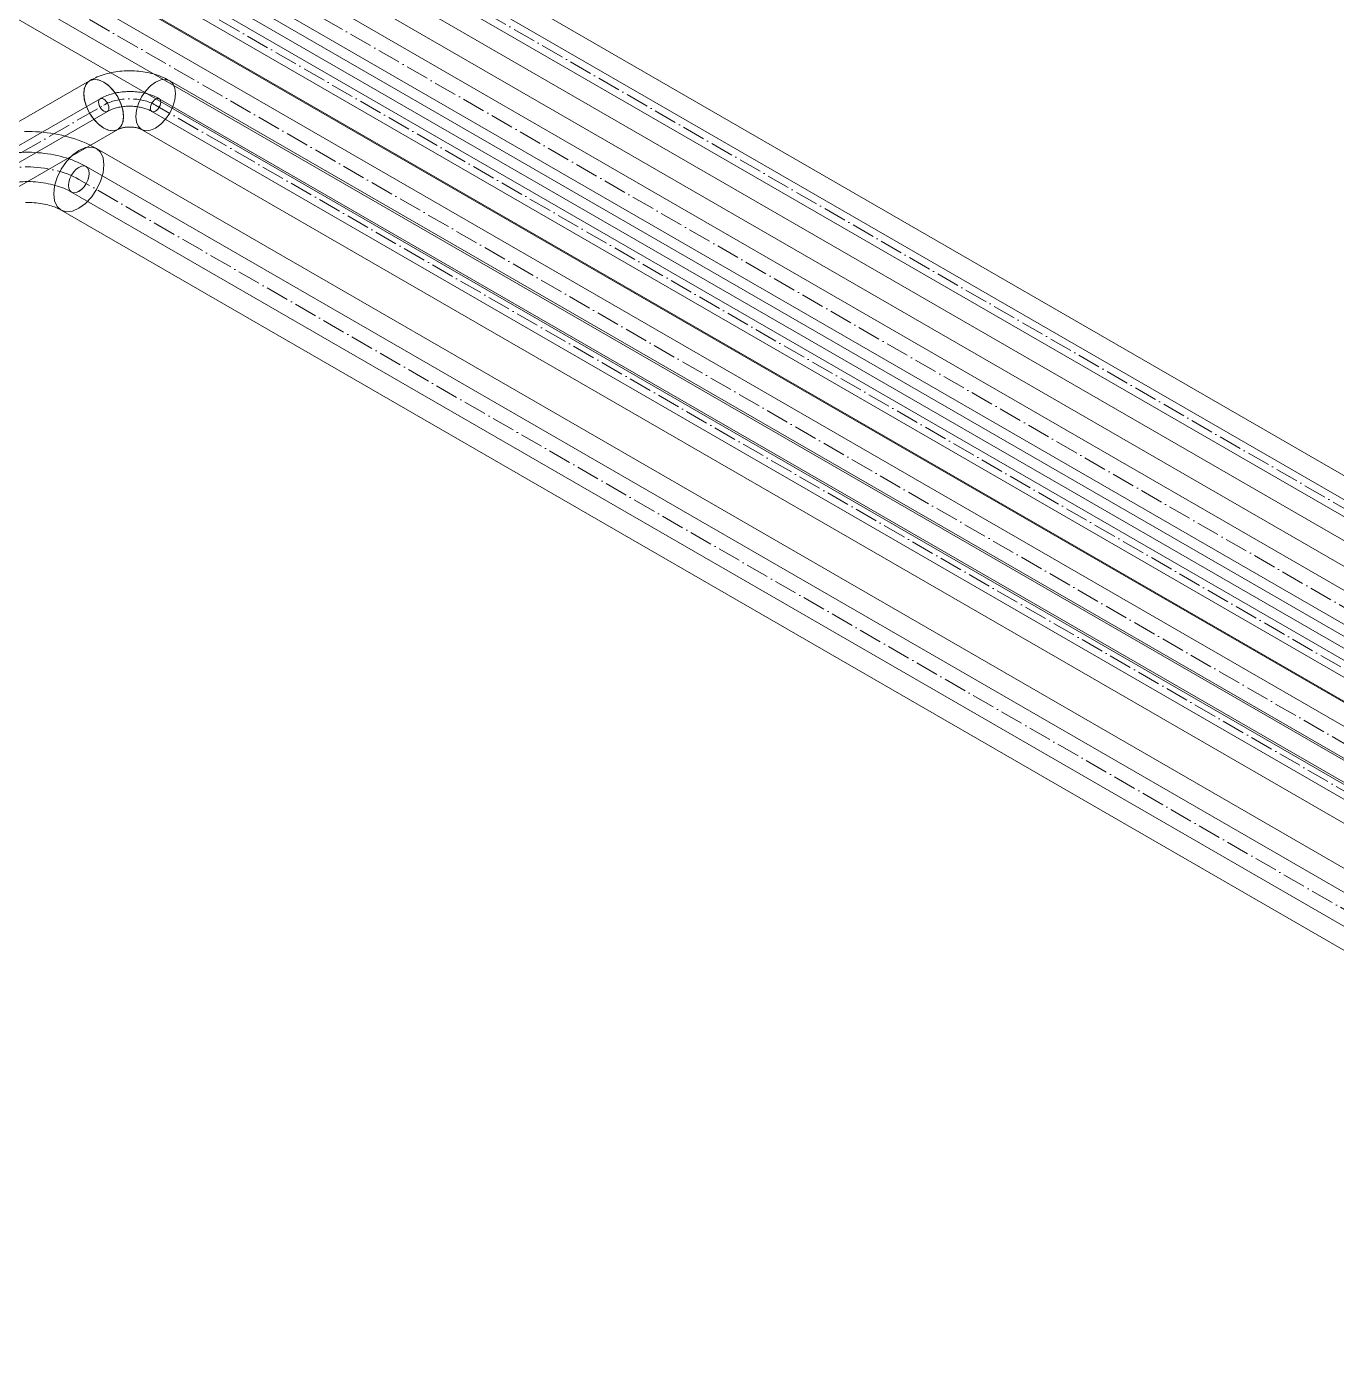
# Model space of a CAD drawing. Header units: millimetres. Extents: x -88595 to 880822, y -1054509 to -148035.
# Drawn here: x 415042 to 415608, y -311576 to -311004 of the extents above; entities that cross this region are included whole.
import ezdxf

# ---------------------------------------------------------------- set-up
doc = ezdxf.new("R2010")
doc.units = ezdxf.units.MM
doc.linetypes.add('$12$ADSK_Осевая', pattern=[14, 10, -2, 0, -2])
doc.linetypes.add('$13$ADSK_Осевая', pattern=[14, 10, -2, 0, -2])
for name, color, linetype, lineweight in [('Изоляция', 7, 'Continuous', 18), ('Трубопровод', 7, 'Continuous', 18), ('Трубопроводы', 7, 'Continuous', 18)]:
    doc.layers.add(name, color=color, linetype=linetype, lineweight=lineweight)

# ---------------------------------------------------------------- blocks, each defined once
blk = doc.blocks.new('$0$ADSK_МедьПайка_Отвод-гнутая труба - Отвод _гнутая труба_-V16-В_ОВ3_4')
at = {"layer": 'Трубопроводы', "color": 190, "true_color": 0x8000ff}
for points in [[(-2594.14, 3091.03, 0), (-2593.59, 3091.34, 0), (-2593.02, 3091.63, 0), (-2592.44, 3091.9, 0), (-2591.84, 3092.16, 0), (-2591.23, 3092.4, 0), (-2590.61, 3092.63, 0), (-2589.98, 3092.84, 0), (-2589.34, 3093.04, 0), (-2588.68, 3093.22, 0), (-2588.02, 3093.38, 0), (-2587.35, 3093.53, 0), (-2586.67, 3093.67, 0), (-2585.98, 3093.78, 0), (-2585.29, 3093.88, 0), (-2584.6, 3093.97, 0), (-2583.9, 3094.03, 0), (-2583.19, 3094.08, 0), (-2582.49, 3094.12, 0), (-2581.78, 3094.14, 0), (-2581.07, 3094.14, 0), (-2580.36, 3094.13, 0), (-2579.66, 3094.1, 0), (-2578.95, 3094.05, 0), (-2578.25, 3093.99, 0), (-2577.55, 3093.91, 0), (-2576.86, 3093.81, 0), (-2576.17, 3093.7, 0), (-2575.49, 3093.57, 0), (-2574.82, 3093.43, 0), (-2574.15, 3093.27, 0), (-2573.5, 3093.09, 0), (-2572.85, 3092.9, 0), (-2572.21, 3092.69, 0), (-2571.59, 3092.47, 0), (-2570.98, 3092.23, 0), (-2570.38, 3091.97, 0), (-2569.79, 3091.7, 0), (-2569.22, 3091.42, 0), (-2568.66, 3091.12, 0), (-2568.52, 3091.03, 0)], [(-2590.31, 3086.99, 0), (-2590.39, 3087.7, 0), (-2590.61, 3088.45, 0), (-2590.97, 3089.2, 0), (-2591.43, 3089.88, 0), (-2591.97, 3090.45, 0), (-2592.55, 3090.87, 0), (-2593.13, 3091.12, 0), (-2593.68, 3091.17, 0), (-2594.14, 3091.03, 0), (-2594.5, 3090.7, 0), (-2594.72, 3090.2, 0), (-2594.8, 3089.58, 0)], [(-2594.8, 3089.58, 0), (-2594.72, 3088.86, 0), (-2594.5, 3088.11, 0), (-2594.14, 3087.36, 0), (-2593.68, 3086.68, 0), (-2593.13, 3086.11, 0), (-2592.55, 3085.69, 0), (-2591.97, 3085.44, 0), (-2591.43, 3085.39, 0), (-2590.97, 3085.53, 0), (-2590.61, 3085.86, 0), (-2590.39, 3086.36, 0), (-2590.31, 3086.99, 0)], [(-2567.86, 3089.58, 0), (-2567.93, 3090.2, 0), (-2568.16, 3090.7, 0), (-2568.52, 3091.03, 0), (-2568.98, 3091.17, 0), (-2569.52, 3091.12, 0), (-2570.1, 3090.87, 0), (-2570.68, 3090.45, 0), (-2571.23, 3089.88, 0), (-2571.69, 3089.2, 0), (-2572.05, 3088.45, 0), (-2572.27, 3087.7, 0), (-2572.35, 3086.99, 0)], [(-2572.35, 3086.99, 0), (-2572.27, 3086.36, 0), (-2572.05, 3085.86, 0), (-2571.69, 3085.53, 0), (-2571.23, 3085.39, 0), (-2570.68, 3085.44, 0), (-2570.1, 3085.69, 0), (-2569.52, 3086.11, 0), (-2568.98, 3086.68, 0), (-2568.52, 3087.36, 0), (-2568.16, 3088.11, 0), (-2567.93, 3088.86, 0), (-2567.86, 3089.58, 0)], [(-2590.97, 3085.53, 0), (-2590.6, 3085.73, 0), (-2590.22, 3085.93, 0), (-2589.82, 3086.12, 0), (-2589.4, 3086.3, 0), (-2588.96, 3086.47, 0), (-2588.51, 3086.64, 0), (-2588.05, 3086.8, 0), (-2587.57, 3086.94, 0), (-2587.08, 3087.08, 0), (-2586.57, 3087.2, 0), (-2586.06, 3087.32, 0), (-2585.53, 3087.42, 0), (-2585, 3087.51, 0), (-2584.46, 3087.59, 0), (-2583.91, 3087.65, 0), (-2583.36, 3087.71, 0), (-2582.8, 3087.75, 0), (-2582.25, 3087.77, 0), (-2581.68, 3087.79, 0), (-2581.12, 3087.79, 0), (-2580.56, 3087.78, 0), (-2580, 3087.75, 0), (-2579.45, 3087.72, 0), (-2578.89, 3087.67, 0), (-2578.34, 3087.61, 0), (-2577.8, 3087.53, 0), (-2577.27, 3087.44, 0), (-2576.74, 3087.34, 0), (-2576.22, 3087.23, 0), (-2575.72, 3087.11, 0), (-2575.22, 3086.98, 0), (-2574.74, 3086.84, 0), (-2574.27, 3086.68, 0), (-2573.81, 3086.52, 0), (-2573.37, 3086.35, 0), (-2572.95, 3086.17, 0), (-2572.54, 3085.98, 0), (-2572.16, 3085.79, 0), (-2571.79, 3085.59, 0), (-2571.69, 3085.53, 0)]]:
    blk.add_polyline3d(points, dxfattribs=at)
blk = doc.blocks.new('$0$ADSK_МедьПайка_Отвод-гнутая труба - Отвод _гнутая труба_-V15-В_ОВ3_4')
at = {"layer": 'Трубопроводы', "color": 134, "true_color": 0x00a6a6}
for points in [[(-2645.3, 3065.16, 0), (-2644.19, 3065.78, 0), (-2643.06, 3066.36, 0), (-2641.89, 3066.91, 0), (-2640.7, 3067.42, 0), (-2639.48, 3067.91, 0), (-2638.24, 3068.37, 0), (-2636.98, 3068.79, 0), (-2635.69, 3069.18, 0), (-2634.38, 3069.54, 0), (-2633.05, 3069.87, 0), (-2631.71, 3070.17, 0), (-2630.35, 3070.43, 0), (-2628.98, 3070.66, 0), (-2627.6, 3070.86, 0), (-2626.21, 3071.03, 0), (-2624.81, 3071.17, 0), (-2623.4, 3071.27, 0), (-2621.99, 3071.34, 0), (-2620.57, 3071.38, 0), (-2619.15, 3071.38, 0), (-2617.74, 3071.35, 0), (-2616.32, 3071.29, 0), (-2614.92, 3071.2, 0), (-2613.51, 3071.07, 0), (-2612.12, 3070.91, 0), (-2610.73, 3070.72, 0), (-2609.36, 3070.5, 0), (-2607.99, 3070.24, 0), (-2606.65, 3069.95, 0), (-2605.32, 3069.63, 0), (-2604, 3069.28, 0), (-2602.71, 3068.9, 0), (-2601.44, 3068.48, 0), (-2600.19, 3068.04, 0), (-2598.97, 3067.56, 0), (-2597.77, 3067.05, 0), (-2596.6, 3066.51, 0), (-2595.45, 3065.94, 0), (-2594.34, 3065.33, 0), (-2594.05, 3065.16, 0)], [(-2637.63, 3057.07, 0), (-2637.78, 3058.5, 0), (-2638.23, 3060.01, 0), (-2638.95, 3061.5, 0), (-2639.88, 3062.86, 0), (-2640.96, 3064, 0), (-2642.12, 3064.85, 0), (-2643.28, 3065.34, 0), (-2644.37, 3065.45, 0), (-2645.3, 3065.16, 0), (-2646.01, 3064.5, 0), (-2646.46, 3063.51, 0), (-2646.61, 3062.26, 0)], [(-2592.73, 3062.26, 0), (-2592.88, 3063.51, 0), (-2593.33, 3064.5, 0), (-2594.05, 3065.16, 0), (-2594.98, 3065.45, 0), (-2596.06, 3065.34, 0), (-2597.22, 3064.85, 0), (-2598.38, 3064, 0), (-2599.47, 3062.86, 0), (-2600.4, 3061.5, 0), (-2601.11, 3060.01, 0), (-2601.56, 3058.5, 0), (-2601.71, 3057.07, 0)], [(-2646.61, 3062.26, 0), (-2646.46, 3060.83, 0), (-2646.01, 3059.32, 0), (-2645.3, 3057.83, 0), (-2644.37, 3056.47, 0), (-2643.28, 3055.33, 0), (-2642.12, 3054.48, 0), (-2640.96, 3053.98, 0), (-2639.88, 3053.88, 0), (-2638.95, 3054.16, 0), (-2638.23, 3054.83, 0), (-2637.78, 3055.82, 0), (-2637.63, 3057.07, 0)], [(-2601.71, 3057.07, 0), (-2601.56, 3055.82, 0), (-2601.11, 3054.83, 0), (-2600.4, 3054.16, 0), (-2599.47, 3053.88, 0), (-2598.38, 3053.98, 0), (-2597.22, 3054.48, 0), (-2596.06, 3055.33, 0), (-2594.98, 3056.47, 0), (-2594.05, 3057.83, 0), (-2593.33, 3059.32, 0), (-2592.88, 3060.83, 0), (-2592.73, 3062.26, 0)], [(-2638.95, 3054.16, 0), (-2638.22, 3054.57, 0), (-2637.45, 3054.96, 0), (-2636.65, 3055.34, 0), (-2635.81, 3055.7, 0), (-2634.94, 3056.05, 0), (-2634.04, 3056.38, 0), (-2633.11, 3056.69, 0), (-2632.15, 3056.98, 0), (-2631.17, 3057.26, 0), (-2630.16, 3057.51, 0), (-2629.13, 3057.73, 0), (-2628.08, 3057.94, 0), (-2627.01, 3058.12, 0), (-2625.93, 3058.27, 0), (-2624.84, 3058.41, 0), (-2623.74, 3058.51, 0), (-2622.62, 3058.59, 0), (-2621.51, 3058.65, 0), (-2620.38, 3058.68, 0), (-2619.26, 3058.68, 0), (-2618.14, 3058.66, 0), (-2617.02, 3058.61, 0), (-2615.9, 3058.54, 0), (-2614.8, 3058.44, 0), (-2613.7, 3058.31, 0), (-2612.62, 3058.16, 0), (-2611.55, 3057.99, 0), (-2610.49, 3057.79, 0), (-2609.46, 3057.57, 0), (-2608.44, 3057.32, 0), (-2607.45, 3057.06, 0), (-2606.49, 3056.77, 0), (-2605.55, 3056.47, 0), (-2604.64, 3056.14, 0), (-2603.76, 3055.8, 0), (-2602.91, 3055.44, 0), (-2602.1, 3055.06, 0), (-2601.33, 3054.67, 0), (-2600.59, 3054.27, 0), (-2600.4, 3054.16, 0)]]:
    blk.add_polyline3d(points, dxfattribs=at)

msp = doc.modelspace()

# ---------------------------------------------------------------- linework, layer by layer
at = {"layer": 'Изоляция', "color": 190, "true_color": 0x8000ff}
for p, q in [((422834.34, -315368.61), (413512.61, -309986.71)), ((413500.43, -310007.8), (422822.16, -315389.7)), ((422869.11, -315458.15), (414300.98, -310511.34)), ((414288.81, -310532.43), (422856.94, -315479.24)), ((415069.17, -311027.63), (414837.97, -311161.12)), ((422583.12, -315345.81), (415103.8, -311027.63)), ((414850.14, -311182.2), (415081.35, -311048.72)), ((415091.63, -311048.72), (422570.94, -315366.9))]:
    msp.add_line(p, q, dxfattribs=at)
at = {"layer": 'Изоляция', "color": 134, "true_color": 0x00a6a6}
for p, q in [((422598.16, -315271.47), (413488.29, -310011.88)), ((413472.94, -310038.47), (422582.81, -315298.05)), ((422783.46, -315437.31), (414283.05, -310529.6)), ((414267.7, -310556.19), (422768.11, -315463.9)), ((422562.11, -315381.29), (415072.21, -311057)), ((415056.86, -311083.58), (422546.76, -315407.88))]:
    msp.add_line(p, q, dxfattribs=at)
at = {"layer": 'Изоляция', "color": 190, "true_color": 0x8000ff}
for points in [[(415069.17, -311027.63, 0), (415069.99, -311027.17, 0), (415070.82, -311026.75, 0), (415071.66, -311026.35, 0), (415072.51, -311025.99, 0), (415073.36, -311025.64, 0), (415074.23, -311025.33, 0), (415075.1, -311025.04, 0), (415075.97, -311024.77, 0), (415076.86, -311024.53, 0), (415077.74, -311024.31, 0), (415078.64, -311024.11, 0), (415079.53, -311023.93, 0), (415080.44, -311023.78, 0), (415081.34, -311023.65, 0), (415082.25, -311023.54, 0), (415083.16, -311023.45, 0), (415084.08, -311023.39, 0), (415084.99, -311023.34, 0), (415085.91, -311023.32, 0), (415086.82, -311023.32, 0), (415087.74, -311023.33, 0), (415088.65, -311023.37, 0), (415089.57, -311023.43, 0), (415090.48, -311023.52, 0), (415091.39, -311023.62, 0), (415092.3, -311023.74, 0), (415093.2, -311023.89, 0), (415094.1, -311024.06, 0), (415094.99, -311024.25, 0), (415095.88, -311024.47, 0), (415096.76, -311024.7, 0), (415097.64, -311024.96, 0), (415098.51, -311025.25, 0), (415099.38, -311025.56, 0), (415100.24, -311025.89, 0), (415101.09, -311026.25, 0), (415101.93, -311026.64, 0), (415102.76, -311027.06, 0), (415103.58, -311027.5, 0), (415103.8, -311027.63, 0)], [(415075.26, -311028.23, 0), (415073.35, -311027.38, 0), (415071.53, -311027.06, 0), (415069.89, -311027.3, 0), (415068.53, -311028.09, 0), (415067.51, -311029.38, 0), (415066.87, -311031.12, 0), (415066.65, -311033.2, 0)], [(415066.65, -311033.2, 0), (415066.95, -311030.8, 0), (415067.81, -311028.9, 0), (415069.17, -311027.63, 0), (415070.96, -311027.08, 0), (415073.03, -311027.28, 0), (415075.26, -311028.23, 0)], [(415075.26, -311028.23, 0), (415077.49, -311029.86, 0), (415079.57, -311032.05, 0), (415081.35, -311034.66, 0), (415082.72, -311037.51, 0), (415083.58, -311040.4, 0), (415083.87, -311043.14, 0)], [(415083.87, -311043.14, 0), (415083.66, -311040.81, 0), (415083.02, -311038.34, 0), (415081.99, -311035.86, 0), (415080.63, -311033.5, 0), (415079, -311031.37, 0), (415077.18, -311029.59, 0), (415075.26, -311028.23, 0)], [(415089.1, -311043.14, 0), (415089.4, -311040.4, 0), (415090.26, -311037.51, 0), (415091.63, -311034.66, 0), (415093.41, -311032.05, 0), (415095.48, -311029.86, 0), (415097.71, -311028.23, 0)], [(415097.71, -311028.23, 0), (415095.48, -311029.86, 0), (415093.41, -311032.05, 0), (415091.63, -311034.66, 0), (415090.26, -311037.51, 0), (415089.4, -311040.4, 0), (415089.1, -311043.14, 0)], [(415097.71, -311028.23, 0), (415099.94, -311027.28, 0), (415102.02, -311027.08, 0), (415103.8, -311027.63, 0), (415105.17, -311028.9, 0), (415106.03, -311030.8, 0), (415106.32, -311033.2, 0)], [(415106.32, -311033.2, 0), (415106.03, -311030.8, 0), (415105.17, -311028.9, 0), (415103.8, -311027.63, 0), (415102.02, -311027.08, 0), (415099.94, -311027.28, 0), (415097.71, -311028.23, 0)], [(415075.26, -311048.11, 0), (415073.03, -311046.49, 0), (415070.96, -311044.3, 0), (415069.17, -311041.69, 0), (415067.81, -311038.84, 0), (415066.95, -311035.95, 0), (415066.65, -311033.2, 0)], [(415066.65, -311033.2, 0), (415066.87, -311035.54, 0), (415067.51, -311038.01, 0), (415068.53, -311040.49, 0), (415069.9, -311042.85, 0), (415071.53, -311044.97, 0), (415073.35, -311046.76, 0), (415075.26, -311048.11, 0)], [(415106.32, -311033.2, 0), (415106.03, -311035.95, 0), (415105.17, -311038.84, 0), (415103.8, -311041.69, 0), (415102.02, -311044.3, 0), (415099.94, -311046.49, 0), (415097.71, -311048.11, 0)], [(415097.71, -311048.11, 0), (415099.94, -311046.49, 0), (415102.02, -311044.3, 0), (415103.8, -311041.69, 0), (415105.17, -311038.84, 0), (415106.03, -311035.95, 0), (415106.32, -311033.2, 0)], [(415083.87, -311043.14, 0), (415083.58, -311045.55, 0), (415082.72, -311047.45, 0), (415081.35, -311048.72, 0), (415079.57, -311049.27, 0), (415077.49, -311049.06, 0), (415075.26, -311048.11, 0)], [(415075.26, -311048.11, 0), (415077.18, -311048.97, 0), (415079, -311049.29, 0), (415080.63, -311049.04, 0), (415081.99, -311048.26, 0), (415083.02, -311046.96, 0), (415083.66, -311045.23, 0), (415083.87, -311043.14, 0)], [(415097.71, -311048.11, 0), (415095.48, -311049.06, 0), (415093.41, -311049.27, 0), (415091.63, -311048.72, 0), (415090.26, -311047.45, 0), (415089.4, -311045.55, 0), (415089.1, -311043.14, 0)], [(415089.1, -311043.14, 0), (415089.4, -311045.55, 0), (415090.26, -311047.45, 0), (415091.63, -311048.72, 0), (415093.41, -311049.27, 0), (415095.48, -311049.06, 0), (415097.71, -311048.11, 0)], [(415081.35, -311048.72, 0), (415081.45, -311048.66, 0), (415081.57, -311048.6, 0), (415081.71, -311048.53, 0), (415081.88, -311048.46, 0), (415082.07, -311048.39, 0), (415082.28, -311048.31, 0), (415082.51, -311048.23, 0), (415082.75, -311048.16, 0), (415083.02, -311048.08, 0), (415083.3, -311048.02, 0), (415083.59, -311047.95, 0), (415083.89, -311047.89, 0), (415084.21, -311047.84, 0), (415084.54, -311047.79, 0), (415084.87, -311047.75, 0), (415085.21, -311047.72, 0), (415085.56, -311047.69, 0), (415085.91, -311047.67, 0), (415086.26, -311047.67, 0), (415086.62, -311047.66, 0), (415086.97, -311047.67, 0), (415087.32, -311047.69, 0), (415087.67, -311047.71, 0), (415088.01, -311047.74, 0), (415088.35, -311047.78, 0), (415088.68, -311047.82, 0), (415089, -311047.88, 0), (415089.3, -311047.93, 0), (415089.6, -311048, 0), (415089.88, -311048.07, 0), (415090.15, -311048.14, 0), (415090.4, -311048.21, 0), (415090.64, -311048.29, 0), (415090.85, -311048.37, 0), (415091.05, -311048.44, 0), (415091.22, -311048.51, 0), (415091.37, -311048.58, 0), (415091.5, -311048.65, 0), (415091.6, -311048.7, 0), (415091.63, -311048.72, 0)]]:
    msp.add_polyline3d(points, dxfattribs=at)
at = {"layer": 'Изоляция', "color": 134, "true_color": 0x00a6a6}
for points in [[(415041.05, -311049.58, 0), (415042.68, -311049.57, 0), (415044.3, -311049.61, 0), (415045.92, -311049.68, 0), (415047.54, -311049.78, 0), (415049.15, -311049.93, 0), (415050.76, -311050.11, 0), (415052.36, -311050.33, 0), (415053.95, -311050.59, 0), (415055.53, -311050.89, 0), (415057.1, -311051.22, 0), (415058.65, -311051.6, 0), (415060.19, -311052.01, 0), (415061.72, -311052.46, 0), (415063.23, -311052.95, 0), (415064.72, -311053.49, 0), (415066.18, -311054.06, 0), (415067.63, -311054.68, 0), (415069.06, -311055.34, 0), (415070.46, -311056.04, 0), (415071.84, -311056.79, 0), (415072.21, -311057, 0)], [(415053.68, -311076.56, 0), (415054.05, -311073.1, 0), (415055.13, -311069.45, 0), (415056.86, -311065.86, 0), (415059.11, -311062.57, 0), (415061.73, -311059.81, 0), (415064.53, -311057.76, 0)], [(415064.53, -311057.76, 0), (415061.73, -311059.81, 0), (415059.11, -311062.57, 0), (415056.86, -311065.86, 0), (415055.13, -311069.45, 0), (415054.05, -311073.1, 0), (415053.68, -311076.56, 0)], [(415064.53, -311057.76, 0), (415067.34, -311056.56, 0), (415069.96, -311056.3, 0), (415072.21, -311057, 0), (415073.93, -311058.6, 0), (415075.02, -311060.99, 0), (415075.39, -311064.02, 0)], [(415075.39, -311064.02, 0), (415075.02, -311060.99, 0), (415073.93, -311058.6, 0), (415072.21, -311057, 0), (415069.96, -311056.3, 0), (415067.34, -311056.56, 0), (415064.53, -311057.76, 0)], [(415075.39, -311064.02, 0), (415075.02, -311067.48, 0), (415073.93, -311071.13, 0), (415072.21, -311074.72, 0), (415069.96, -311078.01, 0), (415067.34, -311080.78, 0), (415064.53, -311082.82, 0)], [(415064.53, -311082.82, 0), (415067.34, -311080.78, 0), (415069.96, -311078.01, 0), (415072.21, -311074.72, 0), (415073.93, -311071.13, 0), (415075.02, -311067.48, 0), (415075.39, -311064.02, 0)], [(415041.5, -311080.28, 0), (415042.42, -311080.27, 0), (415043.33, -311080.29, 0), (415044.24, -311080.33, 0), (415045.15, -311080.39, 0), (415046.04, -311080.47, 0), (415046.93, -311080.57, 0), (415047.8, -311080.69, 0), (415048.65, -311080.83, 0), (415049.49, -311080.99, 0), (415050.3, -311081.16, 0), (415051.09, -311081.35, 0), (415051.86, -311081.56, 0), (415052.59, -311081.77, 0), (415053.3, -311082, 0), (415053.97, -311082.24, 0), (415054.6, -311082.49, 0), (415055.2, -311082.74, 0), (415055.75, -311083, 0), (415056.27, -311083.26, 0), (415056.74, -311083.52, 0), (415056.86, -311083.58, 0)], [(415064.53, -311082.82, 0), (415061.73, -311084.02, 0), (415059.11, -311084.28, 0), (415056.86, -311083.58, 0), (415055.13, -311081.98, 0), (415054.05, -311079.59, 0), (415053.68, -311076.56, 0)], [(415053.68, -311076.56, 0), (415054.05, -311079.59, 0), (415055.13, -311081.98, 0), (415056.86, -311083.58, 0), (415059.11, -311084.28, 0), (415061.73, -311084.02, 0), (415064.53, -311082.82, 0)]]:
    msp.add_polyline3d(points, dxfattribs=at)
at = {"layer": 'Трубопровод', "color": 190, "true_color": 0x8000ff}
for p, q in [((422829.84, -315376.41), (413508.11, -309994.51)), ((413504.93, -310000.01), (422826.66, -315381.91)), ((422864.61, -315465.95), (414296.48, -310519.13)), ((414293.31, -310524.63), (422861.44, -315471.45)), ((415073.67, -311035.42), (414842.47, -311168.91)), ((422578.62, -315353.61), (415099.3, -311035.42)), ((414845.64, -311174.41), (415076.85, -311040.92)), ((415096.13, -311040.92), (422575.44, -315359.11))]:
    msp.add_line(p, q, dxfattribs=at)
at = {"layer": 'Трубопровод', "color": 190, "linetype": '$12$ADSK_Осевая', "true_color": 0x8000ff}
for p, q in [((413506.52, -309997.26), (422828.25, -315379.16)), ((413506.52, -309997.26), (422828.25, -315379.16)), ((414294.9, -310521.88), (422863.03, -315468.7)), ((414294.9, -310521.88), (422863.03, -315468.7)), ((414844.06, -311171.66), (415075.26, -311038.17)), ((414844.06, -311171.66), (415075.26, -311038.17)), ((422577.03, -315356.36), (415097.71, -311038.17)), ((422577.03, -315356.36), (415097.71, -311038.17))]:
    msp.add_line(p, q, dxfattribs=at)
at = {"layer": 'Трубопровод', "color": 134, "true_color": 0x00a6a6}
for p, q in [((422593.66, -315279.26), (413483.79, -310019.68)), ((413477.44, -310030.67), (422587.31, -315290.26)), ((422778.96, -315445.11), (414278.55, -310537.39)), ((414272.2, -310548.39), (422772.61, -315456.11)), ((422557.61, -315389.08), (415067.71, -311064.79)), ((415061.36, -311075.79), (422551.26, -315400.08))]:
    msp.add_line(p, q, dxfattribs=at)
at = {"layer": 'Трубопровод', "color": 134, "linetype": '$12$ADSK_Осевая', "true_color": 0x00a6a6}
for p, q in [((422590.49, -315284.76), (413480.62, -310025.18)), ((422590.49, -315284.76), (413480.62, -310025.18)), ((414275.37, -310542.89), (422775.79, -315450.61)), ((414275.37, -310542.89), (422775.79, -315450.61)), ((422554.43, -315394.58), (415064.53, -311070.29)), ((422554.43, -315394.58), (415064.53, -311070.29))]:
    msp.add_line(p, q, dxfattribs=at)
at = {"layer": 'Трубопровод', "color": 190, "true_color": 0x8000ff}
for points in [[(415073.02, -311036.88, 0), (415073.09, -311036.25, 0), (415073.32, -311035.75, 0), (415073.67, -311035.42, 0), (415074.14, -311035.28, 0), (415074.68, -311035.33, 0), (415075.26, -311035.58, 0)], [(415075.26, -311035.58, 0), (415075.84, -311036, 0), (415076.38, -311036.58, 0), (415076.85, -311037.26, 0), (415077.21, -311038, 0), (415077.43, -311038.75, 0), (415077.51, -311039.47, 0)], [(415095.47, -311039.47, 0), (415095.54, -311038.75, 0), (415095.77, -311038, 0), (415096.13, -311037.26, 0), (415096.59, -311036.58, 0), (415097.13, -311036, 0), (415097.71, -311035.58, 0)], [(415097.71, -311035.58, 0), (415098.29, -311035.33, 0), (415098.84, -311035.28, 0), (415099.3, -311035.42, 0), (415099.66, -311035.75, 0), (415099.88, -311036.25, 0), (415099.96, -311036.88, 0)], [(415075.26, -311040.77, 0), (415074.68, -311040.34, 0), (415074.14, -311039.77, 0), (415073.67, -311039.09, 0), (415073.32, -311038.35, 0), (415073.09, -311037.59, 0), (415073.02, -311036.88, 0)], [(415077.51, -311039.47, 0), (415077.43, -311040.1, 0), (415077.21, -311040.59, 0), (415076.85, -311040.92, 0), (415076.38, -311041.07, 0), (415075.84, -311041.01, 0), (415075.26, -311040.77, 0)], [(415097.71, -311040.77, 0), (415097.13, -311041.01, 0), (415096.59, -311041.07, 0), (415096.13, -311040.92, 0), (415095.77, -311040.59, 0), (415095.54, -311040.1, 0), (415095.47, -311039.47, 0)], [(415099.96, -311036.88, 0), (415099.88, -311037.59, 0), (415099.66, -311038.35, 0), (415099.3, -311039.09, 0), (415098.84, -311039.77, 0), (415098.29, -311040.34, 0), (415097.71, -311040.77, 0)]]:
    msp.add_polyline3d(points, dxfattribs=at)
at = {"layer": 'Трубопровод', "color": 134, "true_color": 0x00a6a6}
for points in [[(415060.04, -311072.88, 0), (415060.2, -311071.45, 0), (415060.65, -311069.94, 0), (415061.36, -311068.46, 0), (415062.29, -311067.1, 0), (415063.37, -311065.95, 0), (415064.53, -311065.11, 0)], [(415064.53, -311065.11, 0), (415065.7, -311064.61, 0), (415066.78, -311064.5, 0), (415067.71, -311064.79, 0), (415068.42, -311065.45, 0), (415068.87, -311066.44, 0), (415069.02, -311067.7, 0)], [(415069.02, -311067.7, 0), (415068.87, -311069.13, 0), (415068.42, -311070.64, 0), (415067.71, -311072.12, 0), (415066.78, -311073.48, 0), (415065.7, -311074.63, 0), (415064.53, -311075.48, 0)], [(415064.53, -311075.48, 0), (415063.37, -311075.97, 0), (415062.29, -311076.08, 0), (415061.36, -311075.79, 0), (415060.65, -311075.13, 0), (415060.2, -311074.14, 0), (415060.04, -311072.88, 0)]]:
    msp.add_polyline3d(points, dxfattribs=at)
at = {"layer": 'Трубопроводы', "color": 190, "linetype": '$13$ADSK_Осевая', "true_color": 0x8000ff}
msp.add_ellipse((415086.49, -311044.65), major_axis=(15.87, 0), ratio=0.57735, start_param=0.785398, end_param=2.356194, dxfattribs=at)
at = {"layer": 'Трубопроводы', "color": 134, "linetype": '$13$ADSK_Осевая', "true_color": 0x00a6a6}
msp.add_ellipse((415042.08, -311083.25), major_axis=(31.75, 0), ratio=0.57735, start_param=0.785398, end_param=2.356194, dxfattribs=at)

# ---------------------------------------------------------------- block references
at = {"layer": 'Трубопроводы', "color": 190, "true_color": 0x8000ff}
msp.add_blockref('$0$ADSK_МедьПайка_Отвод-гнутая труба - Отвод _гнутая труба_-V16-В_ОВ3_4', (417667.82, -314126.45), dxfattribs=at)
at = {"layer": 'Трубопроводы', "color": 134, "true_color": 0x00a6a6}
msp.add_blockref('$0$ADSK_МедьПайка_Отвод-гнутая труба - Отвод _гнутая труба_-V15-В_ОВ3_4', (417661.75, -314129.95), dxfattribs=at)

doc.saveas('drawing.dxf')
